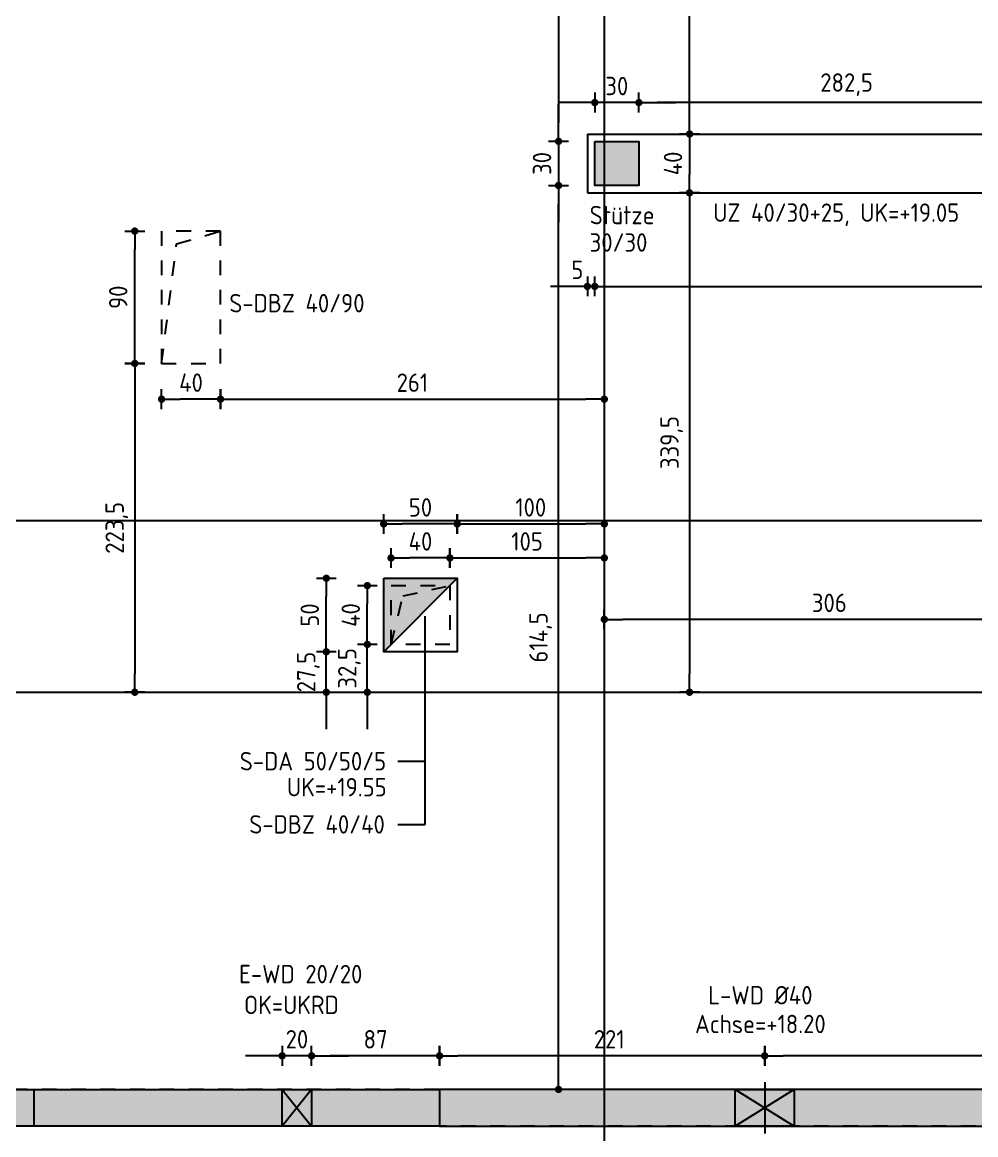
# Model space of a CAD drawing. Extents: x 22 to 185, y 12 to 71.
# Drawn here: x 29.64 to 36.13, y 42.71 to 50.27 of the extents above; entities that cross this region are included whole.
import ezdxf

# ---------------------------------------------------------------- set-up
doc = ezdxf.new("R2010")
doc.units = 0
doc.header["$LTSCALE"] = 0.5
doc.header["$MEASUREMENT"] = 0
doc.header["$PDSIZE"] = 0.15
for name, pattern in [('AUSGEZOGEN', [1000.01, 1000, 0.01]), ('HIDDEN2', [0.187, 0.125, -0.062]), ('PUNKT', [0.175, 0.05, -0.125])]:
    doc.linetypes.add(name, pattern=pattern)
doc.layers.get('0').update_dxf_attribs({"linetype": 'CONTINUOUS'})
doc.layers.get('Defpoints').update_dxf_attribs({"linetype": 'CONTINUOUS'})
for name, color, linetype in [('ACHSEN', 7, 'CONTINUOUS'), ('Attika DG', 7, 'CONTINUOUS'), ('BETON', 7, 'CONTINUOUS'), ('DD', 7, 'CONTINUOUS'), ('grau_dunkel', 7, 'CONTINUOUS'), ('grau_mittel', 7, 'CONTINUOUS'), ('HILFE', 7, 'CONTINUOUS'), ('MASSE', 7, 'CONTINUOUS'), ('OBJEKT', 7, 'CONTINUOUS'), ('TEXT', 7, 'CONTINUOUS'), ('WD', 7, 'CONTINUOUS')]:
    doc.layers.add(name, color=color, linetype=linetype)
doc.layers.add('NOPLOT', color=7, linetype='CONTINUOUS', plot=False)
doc.styles.add('TXT', font='isocp.shx')
doc.dimstyles.new('DOT_I', dxfattribs={"dimscale": 0.5, "dimtxt": 0.25, "dimasz": 0.25, "dimexe": 0.1, "dimexo": 0.3, "dimgap": 0.1, "dimtad": 1, "dimdec": 3, "dimzin": 3, "dimtxsty": 'TXT', "dimblk": 'DOT', "dimblk1": 'DOT', "dimblk2": 'DOT', "dimsah": 1, "dimcen": 0.1, "dimse1": 1, "dimse2": 1, "dimazin": 0, "dimtfac": 1, "dimtdec": 4, "dimtix": 1, "dimtmove": 2, "dimatfit": 3, "dimldrblk": 'DOT', "dimfxl": 0, "dimtvp": 1, "dimtolj": 1, "dimtzin": 0, "dimarcsym": 0})

# ---------------------------------------------------------------- blocks, each defined once
blk = doc.blocks.new('DG')
at = {"color": 0, "linetype": 'ByBlock', "lineweight": -2}
for points in [[(0.285, 15.57), (0.285, 8.075), (2.15, 8.075), (2.15, 7.825), (0.285, 7.825), (0.285, 0.25), (6.27, 0.25), (6.27, 0), (0.075, 0), (0.075, 10.25), (0.125, 10.25), (0.125, 16.36), (0.285, 16.36), (0.285, 15.77), (7.8, 15.77), (7.8, 13.4), (31.25, 13.4)], [(9.03, 0.25), (9.03, 0), (32.925, 0), (32.925, 0.25), (9.03, 0.25)]]:
    blk.add_lwpolyline(points, dxfattribs=at)
blk.add_lwpolyline([(10.085, 6.695), (10.385, 6.695), (10.385, 6.395), (10.085, 6.395)], close=True, dxfattribs=at)
blk = doc.blocks.new('Aufkantung')
at = {"color": 0, "linetype": 'ByBlock', "lineweight": -2}
for points in [[(-0.1, 10.25), (-0.05, 10.25), (-0.05, 13.4), (35.175, 13.4), (35.175, 0), (-0.1, 0)], [(0.15, 13.15), (34.925, 13.15), (34.925, 0.25), (0.15, 0.25)]]:
    blk.add_lwpolyline(points, close=True, dxfattribs=at)
blk = doc.blocks.new('DOT')
at = {"layer": 'MASSE', "color": 7, "linetype": 'Continuous'}
for p, q in [((0, 0), (-1, 0)), ((0, 0.54), (0, -0.54))]:
    blk.add_line(p, q, dxfattribs=at)
at = {"layer": 'MASSE', "color": 7, "linetype": 'Continuous', "const_width": 0.2}
blk.add_lwpolyline([(-0.1, 0, 1), (0.1, 0, 1)], format="xyb", close=True, dxfattribs=at)
blk = doc.blocks.new('*D206')
at = {"layer": 'Defpoints', "color": 0, "linetype": 'AUSGEZOGEN', "transparency": 16777216}
for p in [(33.2885, 49.4635), (33.2885, 49.1635), (33.2885, 49.1635)]:
    blk.add_point(p, dxfattribs=at)
at = {"layer": 'MASSE', "color": 0, "linetype": 'AUSGEZOGEN', "lineweight": -2, "transparency": 16777216}
for p, q in [((33.2885, 49.5885), (33.2885, 49.7135)), ((33.2885, 49.4635), (33.2885, 49.1635)), ((33.2885, 49.0385), (33.2885, 48.9135))]:
    blk.add_line(p, q, dxfattribs=at)
at = {"layer": 'MASSE', "color": 0, "linetype": 'AUSGEZOGEN', "lineweight": -2, "transparency": 16777216, "xscale": 0.125, "yscale": 0.125, "zscale": 0.125}
for p, rotation in [((33.2885, 49.4635), 270), ((33.2885, 49.1635), 90)]:
    blk.add_blockref('DOT', p, dxfattribs=dict(at, rotation=rotation))
at = {"layer": 'MASSE', "color": 0, "linetype": 'AUSGEZOGEN', "transparency": 16777216, "insert": (33.176, 49.3135), "char_height": 0.125, "attachment_point": 5, "rotation": 90, "style": 'TXT'}
blk.add_mtext('\\A1;30', dxfattribs=at)
blk = doc.blocks.new('*D207')
at = {"layer": 'Defpoints', "color": 0, "linetype": 'AUSGEZOGEN', "transparency": 16777216}
for p in [(33.5344, 49.7271), (33.5344, 49.7271), (33.8344, 49.7271)]:
    blk.add_point(p, dxfattribs=at)
at = {"layer": 'MASSE', "color": 0, "linetype": 'AUSGEZOGEN', "lineweight": -2, "transparency": 16777216}
for p, q in [((33.4094, 49.7271), (33.2844, 49.7271)), ((33.8344, 49.7271), (33.5344, 49.7271)), ((33.9594, 49.7271), (34.0844, 49.7271))]:
    blk.add_line(p, q, dxfattribs=at)
at = {"layer": 'MASSE', "color": 0, "linetype": 'AUSGEZOGEN', "lineweight": -2, "transparency": 16777216, "xscale": 0.125, "yscale": 0.125, "zscale": 0.125}
blk.add_blockref('DOT', (33.5344, 49.7271), dxfattribs=at)
at = {"layer": 'MASSE', "color": 0, "linetype": 'AUSGEZOGEN', "lineweight": -2, "transparency": 16777216, "xscale": 0.125, "yscale": 0.125, "zscale": 0.125, "rotation": 180}
blk.add_blockref('DOT', (33.8344, 49.7271), dxfattribs=at)
at = {"layer": 'MASSE', "color": 0, "linetype": 'AUSGEZOGEN', "transparency": 16777216, "insert": (33.6844, 49.8396), "char_height": 0.125, "attachment_point": 5, "style": 'TXT'}
blk.add_mtext('\\A1;30', dxfattribs=at)
blk = doc.blocks.new('*D214')
at = {"layer": 'Defpoints', "color": 0, "linetype": 'AUSGEZOGEN', "transparency": 16777216}
for p in [(33.2885, 55.9185), (33.2885, 49.4635), (33.2885, 49.4635)]:
    blk.add_point(p, dxfattribs=at)
at = {"layer": 'MASSE', "color": 0, "linetype": 'AUSGEZOGEN', "lineweight": -2, "transparency": 16777216}
blk.add_line((33.2885, 55.7935), (33.2885, 49.5885), dxfattribs=at)
at = {"layer": 'MASSE', "color": 0, "linetype": 'AUSGEZOGEN', "lineweight": -2, "transparency": 16777216, "xscale": 0.125, "yscale": 0.125, "zscale": 0.125}
for p, rotation in [((33.2885, 55.9185), 90), ((33.2885, 49.4635), 270)]:
    blk.add_blockref('DOT', p, dxfattribs=dict(at, rotation=rotation))
at = {"layer": 'MASSE', "color": 0, "linetype": 'AUSGEZOGEN', "transparency": 16777216, "insert": (33.1666, 52.472), "char_height": 0.125, "attachment_point": 5, "rotation": 90, "style": 'TXT'}
blk.add_mtext('\\A1;645,5', dxfattribs=at)
blk = doc.blocks.new('*D215')
at = {"layer": 'Defpoints', "color": 0, "linetype": 'AUSGEZOGEN', "transparency": 16777216}
for p in [(33.2885, 49.1635), (33.2885, 49.1635), (33.2885, 43.0185)]:
    blk.add_point(p, dxfattribs=at)
at = {"layer": 'MASSE', "color": 0, "linetype": 'AUSGEZOGEN', "lineweight": -2, "transparency": 16777216}
blk.add_line((33.2885, 43.1435), (33.2885, 49.0385), dxfattribs=at)
at = {"layer": 'MASSE', "color": 0, "linetype": 'AUSGEZOGEN', "lineweight": -2, "transparency": 16777216, "xscale": 0.125, "yscale": 0.125, "zscale": 0.125}
for p, rotation in [((33.2885, 49.1635), 90), ((33.2885, 43.0185), 270)]:
    blk.add_blockref('DOT', p, dxfattribs=dict(at, rotation=rotation))
at = {"layer": 'MASSE', "color": 0, "linetype": 'AUSGEZOGEN', "transparency": 16777216, "insert": (33.1666, 46.091), "char_height": 0.125, "attachment_point": 5, "rotation": 90, "style": 'TXT'}
blk.add_mtext('\\A1;614,5', dxfattribs=at)
blk = doc.blocks.new('*D222')
at = {"layer": 'Defpoints', "color": 0, "linetype": 'AUSGEZOGEN', "transparency": 16777216}
for p in [(34.179, 51.9685), (34.179, 51.9685), (34.179, 49.5135)]:
    blk.add_point(p, dxfattribs=at)
at = {"layer": 'MASSE', "color": 0, "linetype": 'AUSGEZOGEN', "lineweight": -2, "transparency": 16777216}
blk.add_line((34.179, 49.6385), (34.179, 51.8435), dxfattribs=at)
at = {"layer": 'MASSE', "color": 0, "linetype": 'AUSGEZOGEN', "lineweight": -2, "transparency": 16777216, "xscale": 0.125, "yscale": 0.125, "zscale": 0.125}
for p, rotation in [((34.179, 51.9685), 90), ((34.179, 49.5135), 270)]:
    blk.add_blockref('DOT', p, dxfattribs=dict(at, rotation=rotation))
at = {"layer": 'MASSE', "color": 0, "linetype": 'AUSGEZOGEN', "transparency": 16777216, "insert": (34.0571, 50.741), "char_height": 0.125, "attachment_point": 5, "rotation": 90, "style": 'TXT'}
blk.add_mtext('\\A1;245,5', dxfattribs=at)
blk = doc.blocks.new('*D223')
at = {"layer": 'Defpoints', "color": 0, "linetype": 'AUSGEZOGEN', "transparency": 16777216}
for p in [(34.179, 49.5135), (34.179, 49.1135), (34.179, 49.1135)]:
    blk.add_point(p, dxfattribs=at)
at = {"layer": 'MASSE', "color": 0, "linetype": 'AUSGEZOGEN', "lineweight": -2, "transparency": 16777216}
blk.add_line((34.179, 49.3885), (34.179, 49.2385), dxfattribs=at)
at = {"layer": 'MASSE', "color": 0, "linetype": 'AUSGEZOGEN', "lineweight": -2, "transparency": 16777216, "xscale": 0.125, "yscale": 0.125, "zscale": 0.125}
for p, rotation in [((34.179, 49.5135), 90), ((34.179, 49.1135), 270)]:
    blk.add_blockref('DOT', p, dxfattribs=dict(at, rotation=rotation))
at = {"layer": 'MASSE', "color": 0, "linetype": 'AUSGEZOGEN', "transparency": 16777216, "insert": (34.0665, 49.3135), "char_height": 0.125, "attachment_point": 5, "rotation": 90, "style": 'TXT'}
blk.add_mtext('\\A1;40', dxfattribs=at)
blk = doc.blocks.new('*D224')
at = {"layer": 'Defpoints', "color": 0, "linetype": 'AUSGEZOGEN', "transparency": 16777216}
for p in [(34.179, 49.1135), (34.179, 45.7185), (34.179, 45.7185)]:
    blk.add_point(p, dxfattribs=at)
at = {"layer": 'MASSE', "color": 0, "linetype": 'AUSGEZOGEN', "lineweight": -2, "transparency": 16777216}
blk.add_line((34.179, 48.9885), (34.179, 45.8435), dxfattribs=at)
at = {"layer": 'MASSE', "color": 0, "linetype": 'AUSGEZOGEN', "lineweight": -2, "transparency": 16777216, "xscale": 0.125, "yscale": 0.125, "zscale": 0.125}
for p, rotation in [((34.179, 49.1135), 90), ((34.179, 45.7185), 270)]:
    blk.add_blockref('DOT', p, dxfattribs=dict(at, rotation=rotation))
at = {"layer": 'MASSE', "color": 0, "linetype": 'AUSGEZOGEN', "transparency": 16777216, "insert": (34.0572, 47.416), "char_height": 0.125, "attachment_point": 5, "rotation": 90, "style": 'TXT'}
blk.add_mtext('\\A1;339,5', dxfattribs=at)
blk = doc.blocks.new('*D187')
at = {"layer": 'Defpoints', "color": 0, "linetype": 'AUSGEZOGEN', "transparency": 16777216}
for p in [(31.4094, 43.2468), (31.4094, 43.2468), (31.6094, 43.2468)]:
    blk.add_point(p, dxfattribs=at)
at = {"layer": 'MASSE', "color": 0, "linetype": 'AUSGEZOGEN', "lineweight": -2, "transparency": 16777216}
for p, q in [((31.2844, 43.2468), (31.1594, 43.2468)), ((31.6094, 43.2468), (31.4094, 43.2468)), ((31.7344, 43.2468), (31.8594, 43.2468))]:
    blk.add_line(p, q, dxfattribs=at)
at = {"layer": 'MASSE', "color": 0, "linetype": 'AUSGEZOGEN', "lineweight": -2, "transparency": 16777216, "xscale": 0.125, "yscale": 0.125, "zscale": 0.125}
blk.add_blockref('DOT', (31.4094, 43.2468), dxfattribs=at)
at = {"layer": 'MASSE', "color": 0, "linetype": 'AUSGEZOGEN', "lineweight": -2, "transparency": 16777216, "xscale": 0.125, "yscale": 0.125, "zscale": 0.125, "rotation": 180}
blk.add_blockref('DOT', (31.6094, 43.2468), dxfattribs=at)
at = {"layer": 'MASSE', "color": 0, "linetype": 'AUSGEZOGEN', "transparency": 16777216, "insert": (31.5094, 43.3593), "char_height": 0.125, "attachment_point": 5, "style": 'TXT'}
blk.add_mtext('\\A1;20', dxfattribs=at)
blk = doc.blocks.new('*D173')
at = {"layer": 'Defpoints', "color": 0, "linetype": 'AUSGEZOGEN', "transparency": 16777216}
for p in [(31.6094, 43.2468), (31.6094, 43.2468), (32.4794, 43.2468)]:
    blk.add_point(p, dxfattribs=at)
at = {"layer": 'MASSE', "color": 0, "linetype": 'AUSGEZOGEN', "lineweight": -2, "transparency": 16777216}
blk.add_line((32.3544, 43.2468), (31.7344, 43.2468), dxfattribs=at)
at = {"layer": 'MASSE', "color": 0, "linetype": 'AUSGEZOGEN', "lineweight": -2, "transparency": 16777216, "xscale": 0.125, "yscale": 0.125, "zscale": 0.125, "rotation": 180}
blk.add_blockref('DOT', (31.6094, 43.2468), dxfattribs=at)
at = {"layer": 'MASSE', "color": 0, "linetype": 'AUSGEZOGEN', "lineweight": -2, "transparency": 16777216, "xscale": 0.125, "yscale": 0.125, "zscale": 0.125}
blk.add_blockref('DOT', (32.4794, 43.2468), dxfattribs=at)
at = {"layer": 'MASSE', "color": 0, "linetype": 'AUSGEZOGEN', "transparency": 16777216, "insert": (32.0444, 43.3593), "char_height": 0.125, "attachment_point": 5, "style": 'TXT'}
blk.add_mtext('\\A1;87', dxfattribs=at)
blk = doc.blocks.new('*D174')
at = {"layer": 'Defpoints', "color": 0, "linetype": 'AUSGEZOGEN', "transparency": 16777216}
for p in [(32.4794, 43.2468), (32.4794, 43.2468), (34.6898, 43.2468)]:
    blk.add_point(p, dxfattribs=at)
at = {"layer": 'MASSE', "color": 0, "linetype": 'AUSGEZOGEN', "lineweight": -2, "transparency": 16777216}
blk.add_line((34.5648, 43.2468), (32.6044, 43.2468), dxfattribs=at)
at = {"layer": 'MASSE', "color": 0, "linetype": 'AUSGEZOGEN', "lineweight": -2, "transparency": 16777216, "xscale": 0.125, "yscale": 0.125, "zscale": 0.125, "rotation": 180}
blk.add_blockref('DOT', (32.4794, 43.2468), dxfattribs=at)
at = {"layer": 'MASSE', "color": 0, "linetype": 'AUSGEZOGEN', "lineweight": -2, "transparency": 16777216, "xscale": 0.125, "yscale": 0.125, "zscale": 0.125}
blk.add_blockref('DOT', (34.6898, 43.2468), dxfattribs=at)
at = {"layer": 'MASSE', "color": 0, "linetype": 'AUSGEZOGEN', "transparency": 16777216, "insert": (33.6325, 43.3593), "char_height": 0.125, "attachment_point": 5, "style": 'TXT'}
blk.add_mtext('\\A1;221', dxfattribs=at)
blk = doc.blocks.new('*D93')
at = {"layer": 'Defpoints', "color": 0, "linetype": 'AUSGEZOGEN', "transparency": 16777216}
for p in [(32.0994, 46.8627), (32.0994, 46.8627), (32.5994, 46.8627)]:
    blk.add_point(p, dxfattribs=at)
at = {"layer": 'MASSE', "color": 0, "linetype": 'AUSGEZOGEN', "lineweight": -2, "transparency": 16777216}
blk.add_line((32.4744, 46.8627), (32.2244, 46.8627), dxfattribs=at)
at = {"layer": 'MASSE', "color": 0, "linetype": 'AUSGEZOGEN', "lineweight": -2, "transparency": 16777216, "xscale": 0.125, "yscale": 0.125, "zscale": 0.125, "rotation": 180}
blk.add_blockref('DOT', (32.0994, 46.8627), dxfattribs=at)
at = {"layer": 'MASSE', "color": 0, "linetype": 'AUSGEZOGEN', "lineweight": -2, "transparency": 16777216, "xscale": 0.125, "yscale": 0.125, "zscale": 0.125}
blk.add_blockref('DOT', (32.5994, 46.8627), dxfattribs=at)
at = {"layer": 'MASSE', "color": 0, "linetype": 'AUSGEZOGEN', "transparency": 16777216, "insert": (32.3494, 46.9752), "char_height": 0.125, "attachment_point": 5, "style": 'TXT'}
blk.add_mtext('\\A1;50', dxfattribs=at)
blk = doc.blocks.new('*D94')
at = {"layer": 'Defpoints', "color": 0, "linetype": 'AUSGEZOGEN', "transparency": 16777216}
for p in [(32.5994, 46.8627), (33.5994, 46.8627), (33.5994, 46.8627)]:
    blk.add_point(p, dxfattribs=at)
at = {"layer": 'MASSE', "color": 0, "linetype": 'AUSGEZOGEN', "lineweight": -2, "transparency": 16777216}
blk.add_line((32.7244, 46.8627), (33.4744, 46.8627), dxfattribs=at)
at = {"layer": 'MASSE', "color": 0, "linetype": 'AUSGEZOGEN', "lineweight": -2, "transparency": 16777216, "xscale": 0.125, "yscale": 0.125, "zscale": 0.125, "rotation": 180}
blk.add_blockref('DOT', (32.5994, 46.8627), dxfattribs=at)
at = {"layer": 'MASSE', "color": 0, "linetype": 'AUSGEZOGEN', "lineweight": -2, "transparency": 16777216, "xscale": 0.125, "yscale": 0.125, "zscale": 0.125}
blk.add_blockref('DOT', (33.5994, 46.8627), dxfattribs=at)
at = {"layer": 'MASSE', "color": 0, "linetype": 'AUSGEZOGEN', "transparency": 16777216, "insert": (33.0994, 46.9752), "char_height": 0.125, "attachment_point": 5, "style": 'TXT'}
blk.add_mtext('\\A1;100', dxfattribs=at)
blk = doc.blocks.new('*D95')
at = {"layer": 'Defpoints', "color": 0, "linetype": 'AUSGEZOGEN', "transparency": 16777216}
for p in [(32.1494, 46.6314), (32.1494, 46.6314), (32.5494, 46.6314)]:
    blk.add_point(p, dxfattribs=at)
at = {"layer": 'MASSE', "color": 0, "linetype": 'AUSGEZOGEN', "lineweight": -2, "transparency": 16777216}
blk.add_line((32.4244, 46.6314), (32.2744, 46.6314), dxfattribs=at)
at = {"layer": 'MASSE', "color": 0, "linetype": 'AUSGEZOGEN', "lineweight": -2, "transparency": 16777216, "xscale": 0.125, "yscale": 0.125, "zscale": 0.125, "rotation": 180}
blk.add_blockref('DOT', (32.1494, 46.6314), dxfattribs=at)
at = {"layer": 'MASSE', "color": 0, "linetype": 'AUSGEZOGEN', "lineweight": -2, "transparency": 16777216, "xscale": 0.125, "yscale": 0.125, "zscale": 0.125}
blk.add_blockref('DOT', (32.5494, 46.6314), dxfattribs=at)
at = {"layer": 'MASSE', "color": 0, "linetype": 'AUSGEZOGEN', "transparency": 16777216, "insert": (32.3494, 46.7439), "char_height": 0.125, "attachment_point": 5, "style": 'TXT'}
blk.add_mtext('\\A1;40', dxfattribs=at)
blk = doc.blocks.new('*D96')
at = {"layer": 'Defpoints', "color": 0, "linetype": 'AUSGEZOGEN', "transparency": 16777216}
for p in [(32.5494, 46.6314), (33.5994, 46.6314), (33.5994, 46.6314)]:
    blk.add_point(p, dxfattribs=at)
at = {"layer": 'MASSE', "color": 0, "linetype": 'AUSGEZOGEN', "lineweight": -2, "transparency": 16777216}
blk.add_line((32.6744, 46.6314), (33.4744, 46.6314), dxfattribs=at)
at = {"layer": 'MASSE', "color": 0, "linetype": 'AUSGEZOGEN', "lineweight": -2, "transparency": 16777216, "xscale": 0.125, "yscale": 0.125, "zscale": 0.125, "rotation": 180}
blk.add_blockref('DOT', (32.5494, 46.6314), dxfattribs=at)
at = {"layer": 'MASSE', "color": 0, "linetype": 'AUSGEZOGEN', "lineweight": -2, "transparency": 16777216, "xscale": 0.125, "yscale": 0.125, "zscale": 0.125}
blk.add_blockref('DOT', (33.5994, 46.6314), dxfattribs=at)
at = {"layer": 'MASSE', "color": 0, "linetype": 'AUSGEZOGEN', "transparency": 16777216, "insert": (33.0744, 46.7439), "char_height": 0.125, "attachment_point": 5, "style": 'TXT'}
blk.add_mtext('\\A1;105', dxfattribs=at)
blk = doc.blocks.new('*D97')
at = {"layer": 'Defpoints', "color": 0, "linetype": 'AUSGEZOGEN', "transparency": 16777216}
for p in [(31.7092, 46.4935), (31.7092, 46.4935), (31.7092, 45.9935)]:
    blk.add_point(p, dxfattribs=at)
at = {"layer": 'MASSE', "color": 0, "linetype": 'AUSGEZOGEN', "lineweight": -2, "transparency": 16777216}
blk.add_line((31.7092, 46.1185), (31.7092, 46.3685), dxfattribs=at)
at = {"layer": 'MASSE', "color": 0, "linetype": 'AUSGEZOGEN', "lineweight": -2, "transparency": 16777216, "xscale": 0.125, "yscale": 0.125, "zscale": 0.125}
for p, rotation in [((31.7092, 46.4935), 90), ((31.7092, 45.9935), 270)]:
    blk.add_blockref('DOT', p, dxfattribs=dict(at, rotation=rotation))
at = {"layer": 'MASSE', "color": 0, "linetype": 'AUSGEZOGEN', "transparency": 16777216, "insert": (31.5967, 46.2435), "char_height": 0.125, "attachment_point": 5, "rotation": 90, "style": 'TXT'}
blk.add_mtext('\\A1;50', dxfattribs=at)
blk = doc.blocks.new('*D98')
at = {"layer": 'Defpoints', "color": 0, "linetype": 'AUSGEZOGEN', "transparency": 16777216}
for p in [(31.988, 46.4435), (31.988, 46.4435), (31.988, 46.0435)]:
    blk.add_point(p, dxfattribs=at)
at = {"layer": 'MASSE', "color": 0, "linetype": 'AUSGEZOGEN', "lineweight": -2, "transparency": 16777216}
blk.add_line((31.988, 46.1685), (31.988, 46.3185), dxfattribs=at)
at = {"layer": 'MASSE', "color": 0, "linetype": 'AUSGEZOGEN', "lineweight": -2, "transparency": 16777216, "xscale": 0.125, "yscale": 0.125, "zscale": 0.125}
for p, rotation in [((31.988, 46.4435), 90), ((31.988, 46.0435), 270)]:
    blk.add_blockref('DOT', p, dxfattribs=dict(at, rotation=rotation))
at = {"layer": 'MASSE', "color": 0, "linetype": 'AUSGEZOGEN', "transparency": 16777216, "insert": (31.8755, 46.2435), "char_height": 0.125, "attachment_point": 5, "rotation": 90, "style": 'TXT'}
blk.add_mtext('\\A1;40', dxfattribs=at)
blk = doc.blocks.new('*D99')
at = {"layer": 'Defpoints', "color": 0, "linetype": 'AUSGEZOGEN', "transparency": 16777216}
for p in [(31.988, 46.0435), (31.988, 46.0435), (31.988, 45.7185)]:
    blk.add_point(p, dxfattribs=at)
at = {"layer": 'MASSE', "color": 0, "linetype": 'AUSGEZOGEN', "lineweight": -2, "transparency": 16777216}
for p, q in [((31.988, 46.1685), (31.988, 46.2935)), ((31.988, 45.7185), (31.988, 46.0435)), ((31.988, 45.5935), (31.988, 45.4685))]:
    blk.add_line(p, q, dxfattribs=at)
at = {"layer": 'MASSE', "color": 0, "linetype": 'AUSGEZOGEN', "lineweight": -2, "transparency": 16777216, "xscale": 0.125, "yscale": 0.125, "zscale": 0.125}
for p, rotation in [((31.988, 46.0435), 270), ((31.988, 45.7185), 90)]:
    blk.add_blockref('DOT', p, dxfattribs=dict(at, rotation=rotation))
at = {"layer": 'MASSE', "color": 0, "linetype": 'AUSGEZOGEN', "transparency": 16777216, "insert": (31.8661, 45.881), "char_height": 0.125, "attachment_point": 5, "rotation": 90, "style": 'TXT'}
blk.add_mtext('\\A1;32,5', dxfattribs=at)
blk = doc.blocks.new('*D68')
at = {"layer": 'Defpoints', "color": 0, "linetype": 'AUSGEZOGEN', "transparency": 16777216}
for p in [(31.7092, 45.9935), (31.7092, 45.9935), (31.7092, 45.7185)]:
    blk.add_point(p, dxfattribs=at)
at = {"layer": 'MASSE', "color": 0, "linetype": 'AUSGEZOGEN', "lineweight": -2, "transparency": 16777216}
for p, q in [((31.7092, 46.1185), (31.7092, 46.2435)), ((31.7092, 45.7185), (31.7092, 45.9935)), ((31.7092, 45.5935), (31.7092, 45.4685))]:
    blk.add_line(p, q, dxfattribs=at)
at = {"layer": 'MASSE', "color": 0, "linetype": 'AUSGEZOGEN', "lineweight": -2, "transparency": 16777216, "xscale": 0.125, "yscale": 0.125, "zscale": 0.125}
for p, rotation in [((31.7092, 45.9935), 270), ((31.7092, 45.7185), 90)]:
    blk.add_blockref('DOT', p, dxfattribs=dict(at, rotation=rotation))
at = {"layer": 'MASSE', "color": 0, "linetype": 'AUSGEZOGEN', "transparency": 16777216, "insert": (31.5873, 45.856), "char_height": 0.125, "attachment_point": 5, "rotation": 90, "style": 'TXT'}
blk.add_mtext('\\A1;27,5', dxfattribs=at)
blk = doc.blocks.new('*D65')
at = {"layer": 'Defpoints', "color": 0, "linetype": 'AUSGEZOGEN', "transparency": 16777216}
for p in [(33.4844, 48.4775), (33.4844, 48.4775), (33.5344, 48.4775)]:
    blk.add_point(p, dxfattribs=at)
at = {"layer": 'MASSE', "color": 0, "linetype": 'AUSGEZOGEN', "lineweight": -2, "transparency": 16777216}
for p, q in [((33.3594, 48.4775), (33.2344, 48.4775)), ((33.5344, 48.4775), (33.4844, 48.4775)), ((33.6594, 48.4775), (33.7844, 48.4775))]:
    blk.add_line(p, q, dxfattribs=at)
at = {"layer": 'MASSE', "color": 0, "linetype": 'AUSGEZOGEN', "lineweight": -2, "transparency": 16777216, "xscale": 0.125, "yscale": 0.125, "zscale": 0.125}
blk.add_blockref('DOT', (33.4844, 48.4775), dxfattribs=at)
at = {"layer": 'MASSE', "color": 0, "linetype": 'AUSGEZOGEN', "lineweight": -2, "transparency": 16777216, "xscale": 0.125, "yscale": 0.125, "zscale": 0.125, "rotation": 180}
blk.add_blockref('DOT', (33.5344, 48.4775), dxfattribs=at)
at = {"layer": 'MASSE', "color": 0, "linetype": 'AUSGEZOGEN', "transparency": 16777216, "insert": (33.4159, 48.59), "char_height": 0.125, "attachment_point": 5, "style": 'TXT'}
blk.add_mtext('\\A1;5', dxfattribs=at)
blk = doc.blocks.new('*D66')
at = {"layer": 'Defpoints', "color": 0, "linetype": 'AUSGEZOGEN', "transparency": 16777216}
for p in [(33.5344, 48.4775), (50.4244, 48.4775), (50.4244, 48.4775)]:
    blk.add_point(p, dxfattribs=at)
at = {"layer": 'MASSE', "color": 0, "linetype": 'AUSGEZOGEN', "lineweight": -2, "transparency": 16777216}
for p, q in [((33.6594, 48.4775), (41.7811, 48.4775)), ((50.2994, 48.4775), (42.1776, 48.4775))]:
    blk.add_line(p, q, dxfattribs=at)
at = {"layer": 'MASSE', "color": 0, "linetype": 'AUSGEZOGEN', "lineweight": -2, "transparency": 16777216, "xscale": 0.125, "yscale": 0.125, "zscale": 0.125, "rotation": 180}
blk.add_blockref('DOT', (33.5344, 48.4775), dxfattribs=at)
at = {"layer": 'MASSE', "color": 0, "linetype": 'AUSGEZOGEN', "lineweight": -2, "transparency": 16777216, "xscale": 0.125, "yscale": 0.125, "zscale": 0.125}
blk.add_blockref('DOT', (50.4244, 48.4775), dxfattribs=at)
at = {"layer": 'MASSE', "color": 0, "linetype": 'AUSGEZOGEN', "transparency": 16777216, "insert": (41.9794, 48.4775), "char_height": 0.125, "attachment_point": 5, "style": 'TXT'}
blk.add_mtext('\\A1;1689', dxfattribs=at)
blk = doc.blocks.new('*D19')
at = {"layer": 'Defpoints', "color": 0, "linetype": 'AUSGEZOGEN', "transparency": 16777216}
for p in [(30.5894, 47.7107), (30.5894, 47.7107), (30.9894, 47.7107)]:
    blk.add_point(p, dxfattribs=at)
at = {"layer": 'MASSE', "color": 0, "linetype": 'AUSGEZOGEN', "lineweight": -2, "transparency": 16777216}
blk.add_line((30.8644, 47.7107), (30.7144, 47.7107), dxfattribs=at)
at = {"layer": 'MASSE', "color": 0, "linetype": 'AUSGEZOGEN', "lineweight": -2, "transparency": 16777216, "xscale": 0.125, "yscale": 0.125, "zscale": 0.125, "rotation": 180}
blk.add_blockref('DOT', (30.5894, 47.7107), dxfattribs=at)
at = {"layer": 'MASSE', "color": 0, "linetype": 'AUSGEZOGEN', "lineweight": -2, "transparency": 16777216, "xscale": 0.125, "yscale": 0.125, "zscale": 0.125}
blk.add_blockref('DOT', (30.9894, 47.7107), dxfattribs=at)
at = {"layer": 'MASSE', "color": 0, "linetype": 'AUSGEZOGEN', "transparency": 16777216, "insert": (30.7894, 47.8232), "char_height": 0.125, "attachment_point": 5, "style": 'TXT'}
blk.add_mtext('\\A1;40', dxfattribs=at)
blk = doc.blocks.new('*D20')
at = {"layer": 'Defpoints', "color": 0, "linetype": 'AUSGEZOGEN', "transparency": 16777216}
for p in [(30.9894, 47.7107), (33.5994, 47.7107), (33.5994, 47.7107)]:
    blk.add_point(p, dxfattribs=at)
at = {"layer": 'MASSE', "color": 0, "linetype": 'AUSGEZOGEN', "lineweight": -2, "transparency": 16777216}
blk.add_line((31.1144, 47.7107), (33.4744, 47.7107), dxfattribs=at)
at = {"layer": 'MASSE', "color": 0, "linetype": 'AUSGEZOGEN', "lineweight": -2, "transparency": 16777216, "xscale": 0.125, "yscale": 0.125, "zscale": 0.125, "rotation": 180}
blk.add_blockref('DOT', (30.9894, 47.7107), dxfattribs=at)
at = {"layer": 'MASSE', "color": 0, "linetype": 'AUSGEZOGEN', "lineweight": -2, "transparency": 16777216, "xscale": 0.125, "yscale": 0.125, "zscale": 0.125}
blk.add_blockref('DOT', (33.5994, 47.7107), dxfattribs=at)
at = {"layer": 'MASSE', "color": 0, "linetype": 'AUSGEZOGEN', "transparency": 16777216, "insert": (32.2944, 47.8232), "char_height": 0.125, "attachment_point": 5, "style": 'TXT'}
blk.add_mtext('\\A1;261', dxfattribs=at)
blk = doc.blocks.new('*D21')
at = {"layer": 'Defpoints', "color": 0, "linetype": 'AUSGEZOGEN', "transparency": 16777216}
for p in [(30.4067, 48.8535), (30.4067, 48.8535), (30.4067, 47.9535)]:
    blk.add_point(p, dxfattribs=at)
at = {"layer": 'MASSE', "color": 0, "linetype": 'AUSGEZOGEN', "lineweight": -2, "transparency": 16777216}
blk.add_line((30.4067, 48.0785), (30.4067, 48.7285), dxfattribs=at)
at = {"layer": 'MASSE', "color": 0, "linetype": 'AUSGEZOGEN', "lineweight": -2, "transparency": 16777216, "xscale": 0.125, "yscale": 0.125, "zscale": 0.125}
for p, rotation in [((30.4067, 48.8535), 90), ((30.4067, 47.9535), 270)]:
    blk.add_blockref('DOT', p, dxfattribs=dict(at, rotation=rotation))
at = {"layer": 'MASSE', "color": 0, "linetype": 'AUSGEZOGEN', "transparency": 16777216, "insert": (30.2942, 48.4035), "char_height": 0.125, "attachment_point": 5, "rotation": 90, "style": 'TXT'}
blk.add_mtext('\\A1;90', dxfattribs=at)
blk = doc.blocks.new('*D22')
at = {"layer": 'Defpoints', "color": 0, "linetype": 'AUSGEZOGEN', "transparency": 16777216}
for p in [(30.4067, 47.9535), (30.4067, 45.7185), (30.4067, 45.7185)]:
    blk.add_point(p, dxfattribs=at)
at = {"layer": 'MASSE', "color": 0, "linetype": 'AUSGEZOGEN', "lineweight": -2, "transparency": 16777216}
blk.add_line((30.4067, 47.8285), (30.4067, 45.8435), dxfattribs=at)
at = {"layer": 'MASSE', "color": 0, "linetype": 'AUSGEZOGEN', "lineweight": -2, "transparency": 16777216, "xscale": 0.125, "yscale": 0.125, "zscale": 0.125}
for p, rotation in [((30.4067, 47.9535), 90), ((30.4067, 45.7185), 270)]:
    blk.add_blockref('DOT', p, dxfattribs=dict(at, rotation=rotation))
at = {"layer": 'MASSE', "color": 0, "linetype": 'AUSGEZOGEN', "transparency": 16777216, "insert": (30.2848, 46.836), "char_height": 0.125, "attachment_point": 5, "rotation": 90, "style": 'TXT'}
blk.add_mtext('\\A1;223,5', dxfattribs=at)
blk = doc.blocks.new('*D290')
at = {"layer": 'Defpoints', "color": 0, "linetype": 'AUSGEZOGEN', "transparency": 16777216}
for p in [(34.6898, 43.2468), (34.6898, 43.2468), (38.5794, 43.2468)]:
    blk.add_point(p, dxfattribs=at)
at = {"layer": 'MASSE', "color": 0, "linetype": 'AUSGEZOGEN', "lineweight": -2, "transparency": 16777216}
blk.add_line((38.4544, 43.2468), (34.8148, 43.2468), dxfattribs=at)
at = {"layer": 'MASSE', "color": 0, "linetype": 'AUSGEZOGEN', "lineweight": -2, "transparency": 16777216, "xscale": 0.125, "yscale": 0.125, "zscale": 0.125, "rotation": 180}
blk.add_blockref('DOT', (34.6898, 43.2468), dxfattribs=at)
at = {"layer": 'MASSE', "color": 0, "linetype": 'AUSGEZOGEN', "lineweight": -2, "transparency": 16777216, "xscale": 0.125, "yscale": 0.125, "zscale": 0.125}
blk.add_blockref('DOT', (38.5794, 43.2468), dxfattribs=at)
at = {"layer": 'MASSE', "color": 0, "linetype": 'AUSGEZOGEN', "transparency": 16777216, "insert": (36.6346, 43.3593), "char_height": 0.125, "attachment_point": 5, "style": 'TXT'}
blk.add_mtext('\\A1;389', dxfattribs=at)
blk = doc.blocks.new('*D124')
at = {"layer": 'Defpoints', "color": 0, "linetype": 'AUSGEZOGEN', "transparency": 16777216}
for p in [(33.5994, 46.214), (33.5994, 46.214), (36.6594, 46.214)]:
    blk.add_point(p, dxfattribs=at)
at = {"layer": 'MASSE', "color": 0, "linetype": 'AUSGEZOGEN', "lineweight": -2, "transparency": 16777216}
blk.add_line((36.5344, 46.214), (33.7244, 46.214), dxfattribs=at)
at = {"layer": 'MASSE', "color": 0, "linetype": 'AUSGEZOGEN', "lineweight": -2, "transparency": 16777216, "xscale": 0.125, "yscale": 0.125, "zscale": 0.125, "rotation": 180}
blk.add_blockref('DOT', (33.5994, 46.214), dxfattribs=at)
at = {"layer": 'MASSE', "color": 0, "linetype": 'AUSGEZOGEN', "lineweight": -2, "transparency": 16777216, "xscale": 0.125, "yscale": 0.125, "zscale": 0.125}
blk.add_blockref('DOT', (36.6594, 46.214), dxfattribs=at)
at = {"layer": 'MASSE', "color": 0, "linetype": 'AUSGEZOGEN', "transparency": 16777216, "insert": (35.1294, 46.3265), "char_height": 0.125, "attachment_point": 5, "style": 'TXT'}
blk.add_mtext('\\A1;306', dxfattribs=at)
blk = doc.blocks.new('*D136')
at = {"layer": 'Defpoints', "color": 0, "linetype": 'AUSGEZOGEN', "transparency": 16777216}
for p in [(33.8344, 49.7271), (33.8344, 49.7271), (36.6594, 49.7271)]:
    blk.add_point(p, dxfattribs=at)
at = {"layer": 'MASSE', "color": 0, "linetype": 'AUSGEZOGEN', "lineweight": -2, "transparency": 16777216}
blk.add_line((36.5344, 49.7271), (33.9594, 49.7271), dxfattribs=at)
at = {"layer": 'MASSE', "color": 0, "linetype": 'AUSGEZOGEN', "lineweight": -2, "transparency": 16777216, "xscale": 0.125, "yscale": 0.125, "zscale": 0.125, "rotation": 180}
blk.add_blockref('DOT', (33.8344, 49.7271), dxfattribs=at)
at = {"layer": 'MASSE', "color": 0, "linetype": 'AUSGEZOGEN', "lineweight": -2, "transparency": 16777216, "xscale": 0.125, "yscale": 0.125, "zscale": 0.125}
blk.add_blockref('DOT', (36.6594, 49.7271), dxfattribs=at)
at = {"layer": 'MASSE', "color": 0, "linetype": 'AUSGEZOGEN', "transparency": 16777216, "insert": (35.2469, 49.849), "char_height": 0.125, "attachment_point": 5, "style": 'TXT'}
blk.add_mtext('\\A1;282,5', dxfattribs=at)

msp = doc.modelspace()

# ---------------------------------------------------------------- hatches: boundary and pattern name
at = {"layer": 'Attika DG', "linetype": 'AUSGEZOGEN'}
h = msp.add_hatch(dxfattribs=at)
h.set_pattern_fill('DOTS', color=102, scale=0.8, double=1)
h.set_pattern_definition([(0, (-55.08557, 30.19388), (0.025, 0.05), [0, -0.05])])
h.paths.add_polyline_path([(58.7244, 56.1685), (23.4994, 56.1685), (23.4994, 53.0185), (23.4494, 53.0185), (23.4494, 42.7685), (58.7244, 42.7685)])
h.paths.add_polyline_path([(23.6994, 55.9185), (58.4744, 55.9185), (58.4744, 43.0185), (23.6994, 43.0185)], flags=16)
at = {"layer": 'grau_dunkel'}
msp.add_hatch(color=21, dxfattribs=at).paths.add_polyline_path([(32.5994, 46.4935), (32.0994, 46.4935), (32.0994, 45.9935)])
at = {"layer": 'grau_mittel'}
h = msp.add_hatch(color=61, dxfattribs=at)
h.paths.add_polyline_path([(32.4794, 43.0185), (32.4794, 42.7685), (56.3744, 42.7685), (56.3744, 43.0185)])
h.paths.add_polyline_path([(53.2744, 45.8435), (53.2744, 47.8185), (55.9744, 47.8185), (55.9744, 47.3535), (56.2244, 47.3535), (56.2244, 48.0685), (53.0244, 48.0685), (53.0244, 45.5935), (56.2244, 45.5935), (56.2244, 46.3035), (55.9744, 46.3035), (55.9744, 45.8435)])
h.paths.add_polyline_path([(50.1244, 49.4635), (50.1244, 49.1635), (50.4244, 49.1635), (50.4244, 49.4635)])
h.paths.add_polyline_path([(45.8244, 49.4635), (45.5244, 49.4635), (45.5244, 49.1635), (45.8244, 49.1635)])
h.paths.add_polyline_path([(42.0744, 49.4635), (41.7744, 49.4635), (41.7744, 49.1635), (42.0744, 49.1635)])
h.paths.add_polyline_path([(33.8344, 49.1635), (33.8344, 49.4635), (33.5344, 49.4635), (33.5344, 49.1635)])
h.paths.add_polyline_path([(58.4744, 56.1685), (58.4744, 43.0185), (58.3244, 43.0185), (58.3244, 42.7685), (58.7244, 42.7685), (58.7244, 56.1685)])
h.paths.add_polyline_path([(31.0494, 56.1685), (31.0494, 55.9185), (54.8994, 55.9185), (54.8994, 56.1685)])
h.paths.add_polyline_path([(23.7344, 55.9185), (23.7344, 56.1685), (23.5744, 56.1685), (23.5744, 53.0185), (23.5244, 53.0185), (23.5244, 42.7685), (29.7194, 42.7685), (29.7194, 43.0185), (23.7344, 43.0185)])
h.paths.add_polyline_path([(27.2244, 56.1685), (27.2244, 50.5935), (27.4744, 50.5935), (27.4744, 56.1685)], flags=17)
at = {"layer": 'WD', "linetype": 'AUSGEZOGEN', "transparency": 33554687}
h = msp.add_hatch(color=253, dxfattribs=at)
h.paths.add_polyline_path([(31.4094, 43.0185), (31.4094, 42.7685), (31.5094, 42.8935)])
h.paths.add_polyline_path([(31.5094, 42.8935), (31.6094, 42.7685), (31.6094, 43.0185)])
h = msp.add_hatch(color=253, dxfattribs=at)
h.paths.add_polyline_path([(34.4898, 42.7685), (34.6898, 42.8935), (34.4898, 43.0185)])
h.paths.add_polyline_path([(34.8898, 43.0185), (34.6898, 42.8935), (34.8898, 42.7685)])

# ---------------------------------------------------------------- linework, layer by layer
at = {"layer": 'ACHSEN', "color": 140, "linetype": 'AUSGEZOGEN'}
for p, q in [((33.5994, 62.4935), (33.5994, 36.7935)), ((21.7994, 45.7185), (64.8994, 45.7185)), ((34.6898, 43.0685), (34.6898, 42.7185))]:
    msp.add_line(p, q, dxfattribs=at)
at = {"layer": 'DD', "color": 7, "linetype": 'HIDDEN2'}
for p, q in [((30.6915, 48.7658), (30.9894, 48.8535)), ((30.5894, 47.9535), (30.6915, 48.7658)), ((32.231, 46.3732), (32.5494, 46.4435)), ((32.1494, 46.0435), (32.231, 46.3732))]:
    msp.add_line(p, q, dxfattribs=at)
at = {"layer": 'DD', "color": 7, "linetype": 'AUSGEZOGEN'}
msp.add_line((32.0994, 45.9935), (32.5994, 46.4935), dxfattribs=at)
at = {"layer": 'DD', "color": 7, "linetype": 'HIDDEN2'}
for points in [[(30.5894, 47.9535), (30.9894, 47.9535), (30.9894, 48.8535), (30.5894, 48.8535)], [(32.1494, 46.4435), (32.5494, 46.4435), (32.5494, 46.0435), (32.1494, 46.0435)]]:
    msp.add_lwpolyline(points, close=True, dxfattribs=at)
at = {"layer": 'DD', "color": 7, "linetype": 'AUSGEZOGEN'}
msp.add_lwpolyline([(32.0994, 46.4935), (32.5994, 46.4935), (32.5994, 45.9935), (32.0994, 45.9935)], close=True, dxfattribs=at)
at = {"layer": 'HILFE', "color": 102, "linetype": 'AUSGEZOGEN'}
for p, q in [((32.3821, 44.8199), (32.3821, 46.2356)), ((32.1956, 45.249), (32.3821, 45.249)), ((32.1956, 44.8199), (32.3821, 44.8199))]:
    msp.add_line(p, q, dxfattribs=at)
at = {"layer": 'NOPLOT', "color": 191, "linetype": 'AUSGEZOGEN'}
msp.add_line((22.6037, 46.8868), (64.0391, 46.8868), dxfattribs=at)
at = {"layer": 'OBJEKT', "color": 7, "linetype": 'AUSGEZOGEN'}
for p, q in [((33.4844, 49.5135), (36.6594, 49.5135)), ((33.4844, 49.5135), (33.4844, 49.1135)), ((33.4844, 49.1135), (36.6594, 49.1135)), ((29.7194, 43.0185), (32.4794, 43.0185)), ((32.4794, 42.7685), (29.7194, 42.7685))]:
    msp.add_line(p, q, dxfattribs=at)
at = {"layer": 'WD', "color": 7, "linetype": 'AUSGEZOGEN'}
for p, q in [((31.4094, 43.0185), (31.6094, 42.7685)), ((31.6094, 43.0185), (31.4094, 42.7685)), ((34.4898, 43.0185), (34.8898, 42.7685)), ((34.8898, 43.0185), (34.4898, 42.7685))]:
    msp.add_line(p, q, dxfattribs=at)
for points in [[(31.4094, 43.0185), (31.6094, 43.0185), (31.6094, 42.7685), (31.4094, 42.7685)], [(34.4898, 43.0185), (34.8898, 43.0185), (34.8898, 42.7685), (34.4898, 42.7685)]]:
    msp.add_lwpolyline(points, close=True, dxfattribs=at)

# ---------------------------------------------------------------- block references
at = {"layer": 'Attika DG', "color": 102, "linetype": 'PUNKT'}
msp.add_blockref('Aufkantung', (23.5494, 42.7685), dxfattribs=at)
at = {"layer": 'BETON', "color": 6, "linetype": 'AUSGEZOGEN'}
msp.add_blockref('DG', (23.4494, 42.7685), dxfattribs=at)

# ---------------------------------------------------------------- texts
at = {"layer": 'TEXT', "color": 7, "linetype": 'AUSGEZOGEN', "style": 'TXT'}
for s, p in [('Stütze', (33.4999, 48.8999)), ('30/30', (33.4999, 48.7136)), ('S-DBZ 40/90', (31.0495, 48.3008)), ('S-DA 50/50/5', (31.1208, 45.1871)), ('UK=+19.55', (31.4418, 45.0107)), ('S-DBZ 40/40', (31.1856, 44.7578)), ('E-WD 20/20', (31.1159, 43.74)), ('L-WD %%C40', (34.3058, 43.5962)), ('OK=UKRD', (31.1495, 43.5304)), ('Achse=+18.20', (34.216, 43.4009))]:
    msp.add_text(s, height=0.125, dxfattribs=at).set_placement(p)
at = {"layer": 'TEXT', "color": 7, "linetype": 'ByBlock', "style": 'TXT'}
msp.add_text('UZ 40/30+25, UK=+19.05', height=0.125, dxfattribs=at).set_placement((34.34, 48.9165))

# ---------------------------------------------------------------- dimensions: what is measured, and where the dimension line sits
at = {"layer": 'MASSE', "color": 7, "linetype": 'AUSGEZOGEN'}
dim = msp.add_linear_dim(base=(33.2885, 49.4635), p1=(33.2885, 55.9185), p2=(33.2885, 49.4635), angle=90, dimstyle='DOT_I', override={"dimdec": 1, "dimlfac": 100}, dxfattribs=at)
dim.commit()
dim.dimension.update_dxf_attribs({"geometry": '*D214', "text_midpoint": (33.1666, 52.472), "dimtype": 160})
for base, p1, p2, override, picture, middle in [((34.179, 51.9685), (34.179, 49.5135), (34.179, 51.9685), {"dimdec": 1, "dimlfac": 100}, '*D222', (34.0571, 50.741)), ((33.2885, 49.1635), (33.2885, 49.4635), (33.2885, 49.1635), {"dimdec": 0, "dimlfac": 100}, '*D206', (33.176, 49.3135)), ((34.179, 49.1135), (34.179, 49.5135), (34.179, 49.1135), {"dimdec": 0, "dimlfac": 100}, '*D223', (34.0665, 49.3135)), ((33.2885, 49.1635), (33.2885, 43.0185), (33.2885, 49.1635), {"dimdec": 1, "dimlfac": 100}, '*D215', (33.1666, 46.091)), ((34.179, 45.7185), (34.179, 49.1135), (34.179, 45.7185), {"dimdec": 1, "dimlfac": 100}, '*D224', (34.0572, 47.416)), ((30.4067, 48.8535), (30.4067, 47.9535), (30.4067, 48.8535), {"dimdec": 0, "dimlfac": 100}, '*D21', (30.2942, 48.4035)), ((30.4067, 45.7185), (30.4067, 47.9535), (30.4067, 45.7185), {"dimdec": 1, "dimlfac": 100}, '*D22', (30.2848, 46.836)), ((31.7092, 46.4935), (31.7092, 45.9935), (31.7092, 46.4935), {"dimdec": 0, "dimlfac": 100}, '*D97', (31.5967, 46.2435)), ((31.988, 46.4435), (31.988, 46.0435), (31.988, 46.4435), {"dimdec": 0, "dimlfac": 100}, '*D98', (31.8755, 46.2435)), ((31.988, 46.0435), (31.988, 45.7185), (31.988, 46.0435), {"dimdec": 1, "dimlfac": 100}, '*D99', (31.8661, 45.881)), ((31.7092, 45.9935), (31.7092, 45.7185), (31.7092, 45.9935), {"dimdec": 1, "dimlfac": 100}, '*D68', (31.5873, 45.856))]:
    dim = msp.add_linear_dim(base=base, p1=p1, p2=p2, angle=90, dimstyle='DOT_I', override=override, dxfattribs=at)
    dim.commit()
    dim.dimension.update_dxf_attribs({"geometry": picture, "text_midpoint": middle})
for base, p1, p2, override, picture, middle in [((33.5344, 49.7271), (33.8344, 49.7271), (33.5344, 49.7271), {"dimdec": 0, "dimlfac": 100}, '*D207', (33.6844, 49.8396)), ((33.8344, 49.7271), (36.6594, 49.7271), (33.8344, 49.7271), {"dimdec": 1, "dimlfac": 100}, '*D136', (35.2469, 49.849)), ((30.5894, 47.7107), (30.9894, 47.7107), (30.5894, 47.7107), {"dimdec": 0, "dimlfac": 100}, '*D19', (30.7894, 47.8232)), ((33.5994, 47.7107), (30.9894, 47.7107), (33.5994, 47.7107), {"dimdec": 0, "dimlfac": 100}, '*D20', (32.2944, 47.8232)), ((32.0994, 46.8627), (32.5994, 46.8627), (32.0994, 46.8627), {"dimdec": 0, "dimlfac": 100}, '*D93', (32.3494, 46.9752)), ((33.5994, 46.8627), (32.5994, 46.8627), (33.5994, 46.8627), {"dimdec": 0, "dimlfac": 100}, '*D94', (33.0994, 46.9752)), ((32.1494, 46.6314), (32.5494, 46.6314), (32.1494, 46.6314), {"dimdec": 0, "dimlfac": 100}, '*D95', (32.3494, 46.7439)), ((33.5994, 46.6314), (32.5494, 46.6314), (33.5994, 46.6314), {"dimdec": 0, "dimlfac": 100}, '*D96', (33.0744, 46.7439)), ((33.5994, 46.214), (36.6594, 46.214), (33.5994, 46.214), {"dimdec": 0, "dimlfac": 100}, '*D124', (35.1294, 46.3265)), ((31.4094, 43.2468), (31.6094, 43.2468), (31.4094, 43.2468), {"dimdec": 0, "dimlfac": 100}, '*D187', (31.5094, 43.3593)), ((31.6094, 43.2468), (32.4794, 43.2468), (31.6094, 43.2468), {"dimdec": 0, "dimlfac": 100}, '*D173', (32.0444, 43.3593)), ((34.6898, 43.2468), (38.5794, 43.2468), (34.6898, 43.2468), {"dimdec": 0, "dimlfac": 100}, '*D290', (36.6346, 43.3593))]:
    dim = msp.add_linear_dim(base=base, p1=p1, p2=p2, dimstyle='DOT_I', override=override, dxfattribs=at)
    dim.commit()
    dim.dimension.update_dxf_attribs({"geometry": picture, "text_midpoint": middle})
for base, p1, p2, picture, middle in [((33.4844, 48.4775), (33.5344, 48.4775), (33.4844, 48.4775), '*D65', (33.4159, 48.59)), ((50.4244, 48.4775), (33.5344, 48.4775), (50.4244, 48.4775), '*D66', (41.9794, 48.4775)), ((32.4794, 43.2468), (34.6898, 43.2468), (32.4794, 43.2468), '*D174', (33.6325, 43.3593))]:
    dim = msp.add_linear_dim(base=base, p1=p1, p2=p2, dimstyle='DOT_I', override={"dimdec": 0, "dimlfac": 100}, dxfattribs=at)
    dim.commit()
    dim.dimension.update_dxf_attribs({"geometry": picture, "text_midpoint": middle, "dimtype": 160})

doc.saveas('drawing.dxf')
